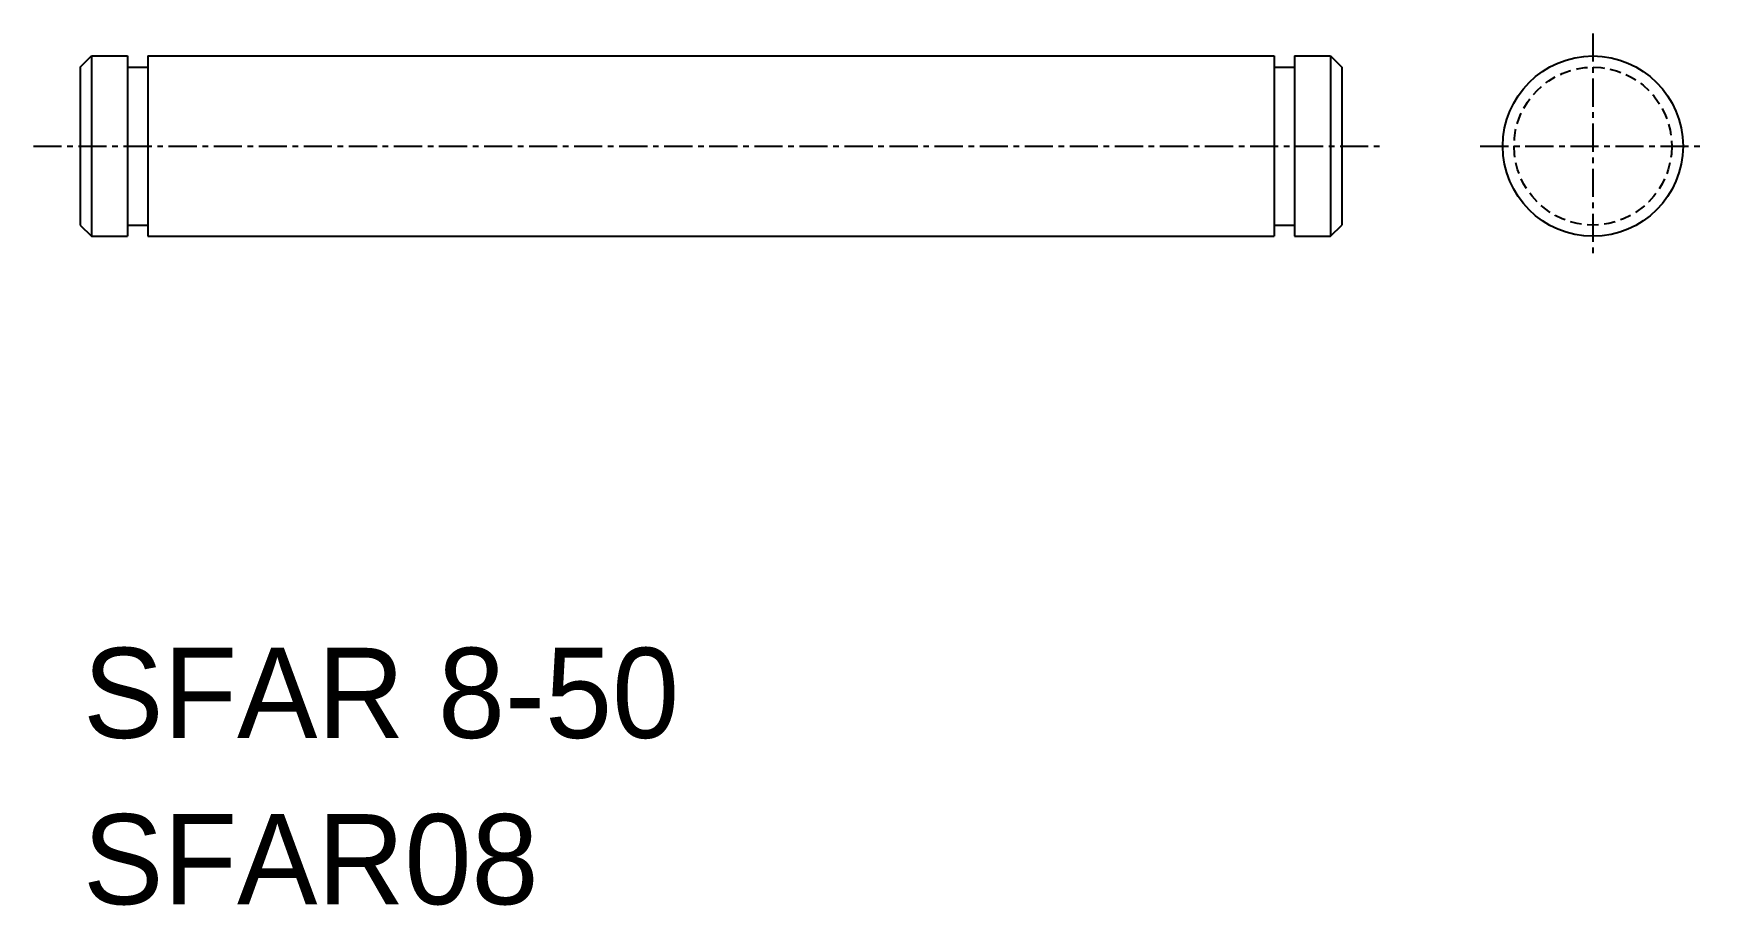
# Model space of a CAD drawing. Extents: x 266.3 to 340.5, y 67.2 to 105.9.
import ezdxf

# ---------------------------------------------------------------- set-up
doc = ezdxf.new("R2010")
doc.units = 0
doc.linetypes.add('CENTER', pattern=[2, 1.25, -0.25, 0.25, -0.25])
doc.linetypes.add('DASHED', pattern=[0.75, 0.5, -0.25])
doc.layers.get('0').update_dxf_attribs({"linetype": 'CONTINUOUS'})
doc.layers.add('CENTER', color=1, linetype='CENTER')

msp = doc.modelspace()

# ---------------------------------------------------------------- linework, layer by layer
at = {"color": 7, "linetype": 'CONTINUOUS'}
for p, q in [((268.399, 104.396), (268.899, 104.896)), ((268.899, 104.896), (268.899, 96.896)), ((268.899, 104.896), (270.499, 104.896)), ((270.499, 104.896), (270.499, 96.896)), ((271.399, 104.896), (321.399, 104.896)), ((271.399, 104.896), (271.399, 96.896)), ((321.399, 104.896), (321.399, 96.896)), ((322.299, 104.896), (322.299, 96.896)), ((322.299, 104.896), (323.899, 104.896)), ((323.899, 104.896), (323.899, 96.896)), ((323.899, 104.896), (324.399, 104.396)), ((268.399, 104.396), (268.399, 97.396)), ((270.499, 104.396), (271.399, 104.396)), ((321.399, 104.396), (322.299, 104.396)), ((324.399, 104.396), (324.399, 97.396)), ((268.399, 97.396), (268.899, 96.896)), ((270.499, 97.396), (271.399, 97.396)), ((321.399, 97.396), (322.299, 97.396)), ((323.899, 96.896), (324.399, 97.396)), ((268.899, 96.896), (270.499, 96.896)), ((271.399, 96.896), (321.399, 96.896)), ((322.299, 96.896), (323.899, 96.896))]:
    msp.add_line(p, q, dxfattribs=at)
for p, q in [((324.399, 102.646), (324.399, 102.646)), ((324.399, 100.896), (324.399, 100.896))]:
    msp.add_line(p, q)
msp.add_circle((335.544, 100.896), 4, dxfattribs=at)
at = {"color": 3, "linetype": 'DASHED'}
msp.add_circle((335.544, 100.896), 3.5, dxfattribs=at)
at = {"layer": 'CENTER', "color": 1, "linetype": 'CENTER'}
for p, q in [((335.544, 105.896), (335.544, 95.896)), ((266.326, 100.896), (326.233, 100.896)), ((330.544, 100.896), (340.544, 100.896))]:
    msp.add_line(p, q, dxfattribs=at)

# ---------------------------------------------------------------- texts
for s, p in [('SFAR 8-50', (268.529, 74.636)), ('SFAR08', (268.529, 67.256))]:
    msp.add_text(s, height=4).set_placement(p)

doc.saveas('drawing.dxf')
